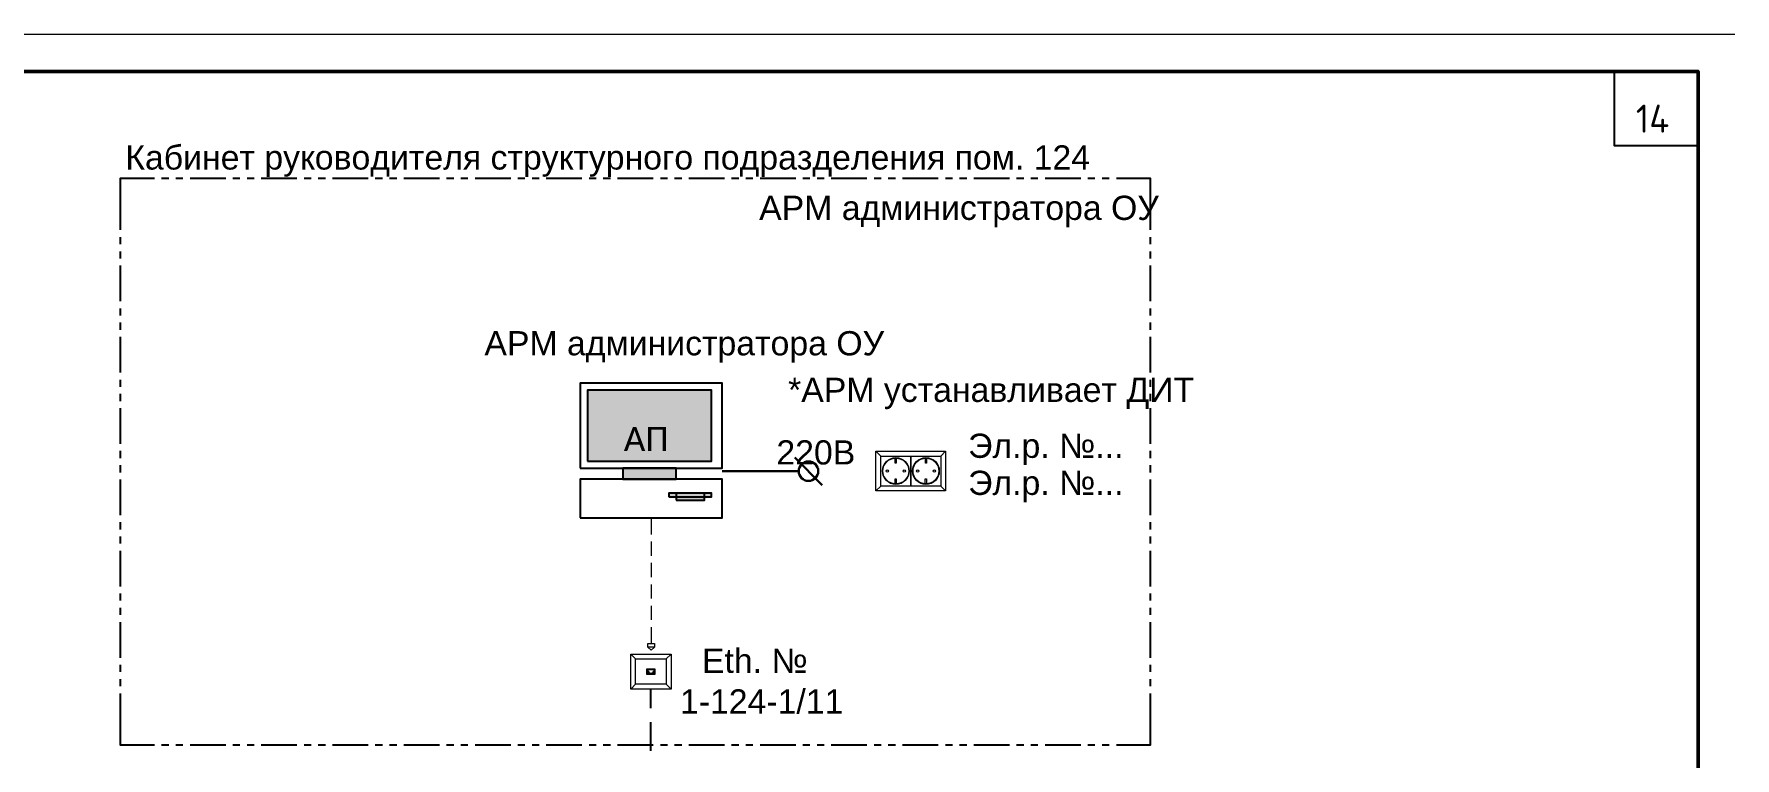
# Model space of a CAD drawing. Header units: millimetres. Extents: x -695119 to 412940, y -249585 to 622758.
# Drawn here: x 14.43 to 23.39, y 12.72 to 16.53 of the extents above; entities that cross this region are included whole.
import ezdxf

# ---------------------------------------------------------------- set-up
doc = ezdxf.new("R2010")
doc.units = ezdxf.units.MM
doc.layers.add('PDF _0', color=7, linetype='Continuous', lineweight=9)
for name, color, linetype in [('PDF _009_тонкий', 7, 'Continuous'), ('PDF _050_основной', 7, 'Continuous'), ('PDF __19D-Телекоммуникационные шкафы', 7, 'Continuous'), ('PDF _PDF _Геометрия', 5, 'Continuous'), ('PDF _PDF _Оформление-Надписи', 7, 'Continuous'), ('PDF _PDF _Сплошная заливка', 5, 'Continuous'), ('PDF _UTP', 1, 'Continuous'), ('PDF _Номера листов', 7, 'Continuous'), ('PDF _СОТС', 7, 'Continuous'), ('PDF _Текст', 7, 'Continuous')]:
    doc.layers.add(name, color=color, linetype=linetype)
doc.styles.add('PDF Arial', font='arial.ttf')
doc.styles.add('PDF Calibri', font='calibri.ttf')
doc.styles.add('PDF ISOCPEUR Italic', font='')
doc.styles.get('PDF ISOCPEUR Italic').set_extended_font_data('GOST type B')

msp = doc.modelspace()

# ---------------------------------------------------------------- linework, layer by layer
at = {"layer": 'PDF _0', "color": 252, "lineweight": 30, "true_color": 0x989898}
for points in [[(18.4373, 14.3036), (18.5815, 14.1595)], [(18.4581, 14.232), (18.0556, 14.232)]]:
    msp.add_lwpolyline(points, dxfattribs=at)
msp.add_circle((18.5094, 14.2324), 0.0513, dxfattribs=at)
at = {"layer": 'PDF _009_тонкий', "lineweight": 9}
msp.add_lwpolyline([(0.0042, 0), (0.0042, 16.5322), (23.386, 16.5322)], dxfattribs=at)
at = {"layer": 'PDF _050_основной', "lineweight": 50}
msp.add_lwpolyline([(0.7917, 0.195), (23.1919, 0.195), (23.1919, 16.3355), (0.7917, 16.3355)], close=True, dxfattribs=at)
at = {"layer": 'PDF __19D-Телекоммуникационные шкафы', "lineweight": 25}
for points in [[(14.8887, 15.5012), (14.8887, 15.7738), (15.067, 15.7738)], [(15.1045, 15.7738), (15.142, 15.7738)], [(15.1795, 15.7738), (15.2171, 15.7738)], [(15.2546, 15.7738), (15.4421, 15.7738)], [(15.4796, 15.7738), (15.5171, 15.7738)], [(15.5546, 15.7738), (15.5921, 15.7738)], [(15.6296, 15.7738), (15.8171, 15.7738)], [(15.8546, 15.7738), (15.8921, 15.7738)], [(15.9296, 15.7738), (15.9671, 15.7738)], [(16.0046, 15.7738), (16.1921, 15.7738)], [(16.2296, 15.7738), (16.2671, 15.7738)], [(16.3046, 15.7738), (16.3421, 15.7738)], [(16.3796, 15.7738), (16.5672, 15.7738)], [(16.6047, 15.7738), (16.6422, 15.7738)], [(16.6797, 15.7738), (16.7172, 15.7738)], [(16.7547, 15.7738), (16.9422, 15.7738)], [(16.9797, 15.7738), (17.0172, 15.7738)], [(17.0547, 15.7738), (17.0922, 15.7738)], [(17.1297, 15.7738), (17.3172, 15.7738)], [(17.3547, 15.7738), (17.3922, 15.7738)], [(17.4297, 15.7738), (17.4672, 15.7738)], [(17.5047, 15.7738), (17.6922, 15.7738)], [(17.7298, 15.7738), (17.7673, 15.7738)], [(17.8048, 15.7738), (17.8423, 15.7738)], [(17.8798, 15.7738), (18.0673, 15.7738)], [(18.1048, 15.7738), (18.1423, 15.7738)], [(18.1798, 15.7738), (18.2173, 15.7738)], [(18.2548, 15.7738), (18.4423, 15.7738)], [(18.4798, 15.7738), (18.5173, 15.7738)], [(18.5548, 15.7738), (18.5923, 15.7738)], [(18.6298, 15.7738), (18.8173, 15.7738)], [(18.8548, 15.7738), (18.8923, 15.7738)], [(18.9298, 15.7738), (18.9674, 15.7738)], [(19.0049, 15.7738), (19.1924, 15.7738)], [(19.2299, 15.7738), (19.2674, 15.7738)], [(19.3049, 15.7738), (19.3424, 15.7738)], [(19.3799, 15.7738), (19.5674, 15.7738)], [(19.6049, 15.7738), (19.6424, 15.7738)], [(19.6799, 15.7738), (19.7174, 15.7738)], [(19.7549, 15.7738), (19.9424, 15.7738)], [(19.9799, 15.7738), (20.0174, 15.7738)], [(20.0549, 15.7738), (20.0924, 15.7738)], [(20.1299, 15.7738), (20.3075, 15.7738), (20.3075, 15.5012)], [(14.8887, 15.4262), (14.8887, 15.4637)], [(20.3075, 15.4637), (20.3075, 15.4262)], [(14.8887, 15.3512), (14.8887, 15.3887)], [(14.8887, 15.1262), (14.8887, 15.3137)], [(20.3075, 15.3887), (20.3075, 15.3512)], [(20.3075, 15.3137), (20.3075, 15.1262)], [(14.8887, 15.0512), (14.8887, 15.0887)], [(20.3075, 15.0887), (20.3075, 15.0512)], [(14.8887, 14.9762), (14.8887, 15.0137)], [(20.3075, 15.0137), (20.3075, 14.9762)], [(14.8887, 14.7512), (14.8887, 14.9387)], [(20.3075, 14.9387), (20.3075, 14.7512)], [(14.8887, 14.6762), (14.8887, 14.7137)], [(20.3075, 14.7137), (20.3075, 14.6762)], [(14.8887, 14.6012), (14.8887, 14.6387)], [(20.3075, 14.6387), (20.3075, 14.6012)], [(14.8887, 14.3762), (14.8887, 14.5637)], [(20.3075, 14.5637), (20.3075, 14.3762)], [(14.8887, 14.3011), (14.8887, 14.3386)], [(20.3075, 14.3386), (20.3075, 14.3011)], [(14.8887, 14.2261), (14.8887, 14.2636)], [(20.3075, 14.2636), (20.3075, 14.2261)], [(14.8887, 14.0011), (14.8887, 14.1886)], [(20.3075, 14.1886), (20.3075, 14.0011)], [(14.8887, 13.9261), (14.8887, 13.9636)], [(14.8887, 13.8511), (14.8887, 13.8886)], [(20.3075, 13.9636), (20.3075, 13.9261)], [(20.3075, 13.8886), (20.3075, 13.8511)], [(14.8887, 13.6261), (14.8887, 13.8136)], [(20.3075, 13.8136), (20.3075, 13.6261)], [(14.8887, 13.5511), (14.8887, 13.5886)], [(20.3075, 13.5886), (20.3075, 13.5511)], [(14.8887, 13.4761), (14.8887, 13.5136)], [(14.8887, 13.2511), (14.8887, 13.4386)], [(20.3075, 13.5136), (20.3075, 13.4761)], [(20.3075, 13.4386), (20.3075, 13.2511)], [(14.8887, 13.1761), (14.8887, 13.2136)], [(20.3075, 13.2136), (20.3075, 13.1761)], [(14.8887, 13.101), (14.8887, 13.1386)], [(20.3075, 13.1386), (20.3075, 13.101)], [(15.067, 12.791), (14.8887, 12.791), (14.8887, 13.0635)], [(20.3075, 13.0635), (20.3075, 12.791), (20.1299, 12.791)], [(15.142, 12.791), (15.1045, 12.791)], [(15.2171, 12.791), (15.1795, 12.791)], [(15.4421, 12.791), (15.2546, 12.791)], [(15.5171, 12.791), (15.4796, 12.791)], [(15.5921, 12.791), (15.5546, 12.791)], [(15.8171, 12.791), (15.6296, 12.791)], [(15.8921, 12.791), (15.8546, 12.791)], [(15.9671, 12.791), (15.9296, 12.791)], [(16.1921, 12.791), (16.0046, 12.791)], [(16.2671, 12.791), (16.2296, 12.791)], [(16.3421, 12.791), (16.3046, 12.791)], [(16.5672, 12.791), (16.3796, 12.791)], [(16.6422, 12.791), (16.6047, 12.791)], [(16.7172, 12.791), (16.6797, 12.791)], [(16.9422, 12.791), (16.7547, 12.791)], [(17.0172, 12.791), (16.9797, 12.791)], [(17.0922, 12.791), (17.0547, 12.791)], [(17.3172, 12.791), (17.1297, 12.791)], [(17.3922, 12.791), (17.3547, 12.791)], [(17.4672, 12.791), (17.4297, 12.791)], [(17.6922, 12.791), (17.5047, 12.791)], [(17.7673, 12.791), (17.7298, 12.791)], [(17.8423, 12.791), (17.8048, 12.791)], [(18.0673, 12.791), (17.8798, 12.791)], [(18.1423, 12.791), (18.1048, 12.791)], [(18.2173, 12.791), (18.1798, 12.791)], [(18.4423, 12.791), (18.2548, 12.791)], [(18.5173, 12.791), (18.4798, 12.791)], [(18.5923, 12.791), (18.5548, 12.791)], [(18.8173, 12.791), (18.6298, 12.791)], [(18.8923, 12.791), (18.8548, 12.791)], [(18.9674, 12.791), (18.9298, 12.791)], [(19.1924, 12.791), (19.0049, 12.791)], [(19.2674, 12.791), (19.2299, 12.791)], [(19.3424, 12.791), (19.3049, 12.791)], [(19.5674, 12.791), (19.3799, 12.791)], [(19.6424, 12.791), (19.6049, 12.791)], [(19.7174, 12.791), (19.6799, 12.791)], [(19.9424, 12.791), (19.7549, 12.791)], [(20.0174, 12.791), (19.9799, 12.791)], [(20.0924, 12.791), (20.0549, 12.791)]]:
    msp.add_lwpolyline(points, dxfattribs=at)
at = {"layer": 'PDF __19D-Телекоммуникационные шкафы', "color": 5, "lineweight": 25}
for points in [[(17.6797, 12.986), (17.6797, 13.086)], [(17.6797, 12.761), (17.6797, 12.911)]]:
    msp.add_lwpolyline(points, dxfattribs=at)
at = {"layer": 'PDF _PDF _Геометрия', "lineweight": 25}
for points in [[(17.3081, 14.2478), (18.0556, 14.2478), (18.0556, 14.6962), (17.3081, 14.6962)], [(17.3456, 14.2845), (17.9989, 14.2845), (17.9989, 14.6587), (17.3456, 14.6587)], [(17.5322, 14.1911), (17.8123, 14.1911), (17.8123, 14.2478), (17.5322, 14.2478)], [(17.3081, 13.9861), (18.0556, 13.9861), (18.0556, 14.1911), (17.3081, 14.1911)], [(17.7748, 14.0978), (17.9989, 14.0978), (17.9989, 14.117), (17.7748, 14.117)], [(17.8123, 14.0795), (17.9614, 14.0795), (17.9614, 14.117), (17.8123, 14.117)]]:
    msp.add_lwpolyline(points, close=True, dxfattribs=at)
at = {"layer": 'PDF _PDF _Оформление-Надписи', "lineweight": 0}
for points in [[(18.8648, 14.3378), (19.2315, 14.3378), (19.2315, 14.1286), (18.8648, 14.1286)], [(18.8898, 14.312), (19.0482, 14.312), (19.0482, 14.1536), (18.8898, 14.1536)], [(19.0482, 14.312), (19.2065, 14.312), (19.2065, 14.1536), (19.0482, 14.1536)], [(17.5739, 13.2702), (17.7864, 13.2702), (17.7864, 13.086), (17.5739, 13.086)], [(17.5989, 13.2444), (17.7606, 13.2444), (17.7606, 13.111), (17.5989, 13.111)], [(17.6981, 13.1627), (17.6589, 13.1627), (17.6589, 13.1919), (17.6981, 13.1919)], [(17.6981, 13.1627), (17.6589, 13.1627), (17.6589, 13.1919), (17.6981, 13.1919)], [(17.6781, 13.1894), (17.6956, 13.1894), (17.6956, 13.1761), (17.6897, 13.1761), (17.6897, 13.1702), (17.6831, 13.1702), (17.6831, 13.1644), (17.6731, 13.1644), (17.6731, 13.1702), (17.6672, 13.1702), (17.6672, 13.1761), (17.6614, 13.1761), (17.6614, 13.1894)], [(17.6781, 13.1894), (17.6956, 13.1894), (17.6956, 13.1761), (17.6897, 13.1761), (17.6897, 13.1702), (17.6831, 13.1702), (17.6831, 13.1644), (17.6731, 13.1644), (17.6731, 13.1702), (17.6672, 13.1702), (17.6672, 13.1761), (17.6614, 13.1761), (17.6614, 13.1894)], [(17.7014, 13.1627), (17.6631, 13.1627), (17.6631, 13.1919), (17.7014, 13.1919)], [(17.7014, 13.1627), (17.6631, 13.1627), (17.6631, 13.1919), (17.7014, 13.1919)], [(17.6822, 13.1894), (17.6989, 13.1894), (17.6989, 13.1761), (17.6931, 13.1761), (17.6931, 13.1702), (17.6872, 13.1702), (17.6872, 13.1644), (17.6772, 13.1644), (17.6772, 13.1702), (17.6714, 13.1702), (17.6714, 13.1761), (17.6656, 13.1761), (17.6656, 13.1894)], [(17.6822, 13.1894), (17.6989, 13.1894), (17.6989, 13.1761), (17.6931, 13.1761), (17.6931, 13.1702), (17.6872, 13.1702), (17.6872, 13.1644), (17.6772, 13.1644), (17.6772, 13.1702), (17.6714, 13.1702), (17.6714, 13.1761), (17.6656, 13.1761), (17.6656, 13.1894)]]:
    msp.add_lwpolyline(points, close=True, dxfattribs=at)
for points in [[(18.8648, 14.3378), (18.8898, 14.312)], [(19.2065, 14.312), (19.2315, 14.3378)], [(18.9715, 14.3003), (18.9715, 14.2736), (18.9665, 14.2736), (18.9665, 14.3003)], [(19.1299, 14.3003), (19.1299, 14.2736), (19.1249, 14.2736), (19.1249, 14.3003)], [(18.8648, 14.1286), (18.8898, 14.1536)], [(18.9665, 14.1653), (18.9665, 14.1928), (18.9715, 14.1928), (18.9715, 14.1653)], [(19.124, 14.1653), (19.124, 14.1928), (19.1299, 14.1928), (19.1299, 14.1653)], [(19.2065, 14.1536), (19.2315, 14.1286)], [(17.5989, 13.2444), (17.5739, 13.2702)], [(17.7606, 13.2444), (17.7864, 13.2702)], [(17.5989, 13.111), (17.5739, 13.086)], [(17.7606, 13.111), (17.7864, 13.086)]]:
    msp.add_lwpolyline(points, dxfattribs=at)
for centre, radius in [((18.9694, 14.2332), 0.0704), ((18.9694, 14.2332), 0.0704), ((18.9694, 14.2332), 0.0679), ((18.9253, 14.2332), 0.00625), ((19.0136, 14.2332), 0.00625), ((19.1278, 14.2332), 0.0704), ((19.1278, 14.2332), 0.0704), ((19.1278, 14.2332), 0.0679), ((19.0836, 14.2332), 0.00625), ((19.172, 14.2332), 0.00625)]:
    msp.add_circle(centre, radius, dxfattribs=at)
at = {"layer": 'PDF _PDF _Сплошная заливка', "color": 7, "lineweight": 15, "true_color": 0xffffff, "transparency": 33554559}
for points in [[(17.9989, 14.6587), (17.3456, 14.6587), (17.9989, 14.2845)], [(17.3456, 14.6587), (17.9989, 14.2845), (17.3456, 14.2845)]]:
    msp.add_solid(points, dxfattribs=at)
at = {"layer": 'PDF _PDF _Сплошная заливка', "lineweight": 15, "transparency": 33554559}
for points in [[(17.8123, 14.2478), (17.5322, 14.2478), (17.8123, 14.1911)], [(17.5322, 14.2478), (17.8123, 14.1911), (17.5322, 14.1911)], [(17.9989, 14.117), (17.7748, 14.117), (17.9989, 14.0978)], [(17.7748, 14.117), (17.9989, 14.0978), (17.7748, 14.0978)], [(17.9614, 14.117), (17.8123, 14.117), (17.9614, 14.0795)], [(17.8123, 14.117), (17.9614, 14.0795), (17.8123, 14.0795)]]:
    msp.add_solid(points, dxfattribs=at)
at = {"layer": 'PDF _UTP', "color": 5, "lineweight": 0}
for points in [[(17.6814, 13.9861), (17.6814, 13.8994)], [(17.6814, 13.8619), (17.6814, 13.7869)], [(17.6814, 13.7494), (17.6814, 13.6744)], [(17.6814, 13.6369), (17.6814, 13.5619)], [(17.6814, 13.5244), (17.6814, 13.4494)], [(17.6814, 13.4119), (17.6814, 13.3252)], [(17.6647, 13.3061), (17.6822, 13.2902), (17.6997, 13.3061)]]:
    msp.add_lwpolyline(points, dxfattribs=at)
msp.add_lwpolyline([(17.6997, 13.3252), (17.6997, 13.3061), (17.6647, 13.3061), (17.6647, 13.3252)], close=True, dxfattribs=at)
at = {"layer": 'PDF _Номера листов', "lineweight": 25}
msp.add_lwpolyline([(23.1919, 16.3355), (22.7502, 16.3355), (22.7502, 15.9454), (23.1919, 15.9454)], close=True, dxfattribs=at)
at = {"layer": 'PDF _СОТС', "lineweight": 0}
msp.add_lwpolyline([(0.7917, 0.195), (23.1919, 0.195), (23.1919, 16.3355), (0.7917, 16.3355)], close=True, dxfattribs=at)

# ---------------------------------------------------------------- texts
at = {"layer": 'PDF _Текст', "lineweight": 15, "insert": (22.8643, 16.013), "char_height": 0.14776, "attachment_point": 7, "style": 'PDF ISOCPEUR Italic'}
msp.add_mtext('14', dxfattribs=at)
at = {"layer": 'PDF _Текст', "color": 8, "lineweight": 15, "true_color": 0x767676, "attachment_point": 7}
for s, insert, char_height, style in [('Кабинет руководителя структурного подразделения пом. 124', (14.9137, 15.7808), 0.127311, 'PDF Arial'), ('АП', (17.5372, 14.3382), 0.12646, 'PDF Calibri')]:
    msp.add_mtext(s, dxfattribs=dict(at, insert=insert, char_height=char_height, style=style))
at = {"layer": 'PDF _Текст', "color": 252, "lineweight": 15, "true_color": 0x989898, "attachment_point": 7, "style": 'PDF Arial'}
for s, insert, char_height in [('АРМ администратора ОУ', (18.2498, 15.5158), 0.127311), ('АРМ администратора ОУ', (16.8038, 14.8033), 0.127311), ('*АРМ устанавливает ДИТ', (18.4023, 14.5582), 0.127311), ('Эл.р. №...', (19.3499, 14.264), 0.12731), ('220В', (18.3406, 14.2657), 0.12731), ('Эл.р. №...', (19.3499, 14.069), 0.12731), ('Eth. №', (17.9489, 13.1698), 0.12731), ('1-124-1/11', (17.8331, 12.9556), 0.12731)]:
    msp.add_mtext(s, dxfattribs=dict(at, insert=insert, char_height=char_height))

doc.saveas('drawing.dxf')
